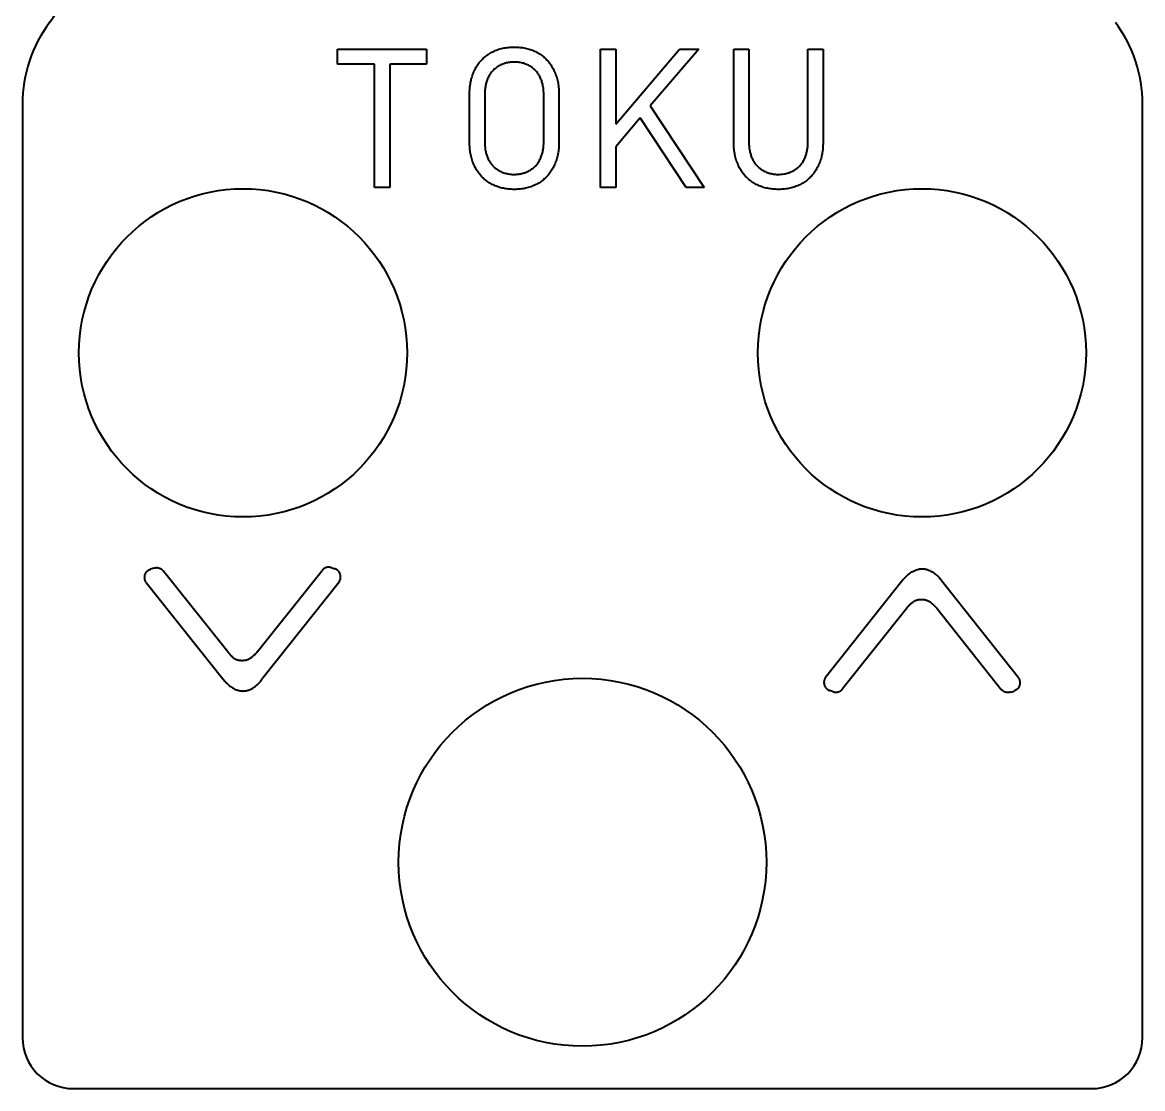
# Model space of a CAD drawing. Header units: millimetres. Extents: x 15 to 292, y 5 to 205.
# Drawn here: x 76.85 to 96.65, y 68.03 to 86.87 of the extents above; entities that cross this region are included whole.
import ezdxf

# ---------------------------------------------------------------- set-up
doc = ezdxf.new("R2010")
doc.units = ezdxf.units.MM
doc.layers.add('Geometries', color=7, linetype='Continuous')

msp = doc.modelspace()

# ---------------------------------------------------------------- linework, layer by layer
at = {"layer": 'Geometries', "linetype": 'Continuous', "lineweight": 40}
for p, q in [((82.419, 86.138), (82.419, 86.403)), ((82.419, 86.403), (83.995, 86.403)), ((83.995, 86.403), (83.995, 86.138)), ((85.11, 86.326), (85.129, 86.337)), ((85.129, 86.337), (85.147, 86.347)), ((85.147, 86.347), (85.166, 86.356)), ((85.166, 86.356), (85.187, 86.366)), ((85.187, 86.366), (85.208, 86.375)), ((85.208, 86.375), (85.23, 86.384)), ((85.23, 86.384), (85.252, 86.392)), ((85.252, 86.392), (85.274, 86.399)), ((85.274, 86.399), (85.296, 86.406)), ((85.296, 86.406), (85.319, 86.412)), ((85.319, 86.412), (85.342, 86.417)), ((85.342, 86.417), (85.365, 86.422)), ((85.365, 86.422), (85.389, 86.426)), ((85.389, 86.426), (85.414, 86.43)), ((85.414, 86.43), (85.44, 86.433)), ((85.44, 86.433), (85.466, 86.435)), ((85.466, 86.435), (85.492, 86.437)), ((85.492, 86.437), (85.518, 86.438)), ((85.518, 86.438), (85.544, 86.438)), ((85.544, 86.438), (85.569, 86.438)), ((85.569, 86.438), (85.594, 86.437)), ((85.594, 86.437), (85.619, 86.436)), ((85.619, 86.436), (85.644, 86.433)), ((85.644, 86.433), (85.667, 86.431)), ((85.667, 86.431), (85.69, 86.428)), ((85.69, 86.428), (85.713, 86.424)), ((85.713, 86.424), (85.736, 86.419)), ((85.736, 86.419), (85.759, 86.414)), ((85.759, 86.414), (85.782, 86.408)), ((85.782, 86.408), (85.805, 86.402)), ((85.805, 86.402), (85.827, 86.395)), ((85.827, 86.395), (85.846, 86.388)), ((85.846, 86.388), (85.864, 86.381)), ((85.864, 86.381), (85.883, 86.374)), ((85.883, 86.374), (85.901, 86.366)), ((85.901, 86.366), (85.919, 86.358)), ((85.919, 86.358), (85.936, 86.349)), ((85.936, 86.349), (85.953, 86.34)), ((85.953, 86.34), (85.969, 86.33)), ((85.969, 86.33), (85.986, 86.32)), ((87.068, 83.958), (87.068, 86.403)), ((87.068, 86.403), (87.337, 86.403)), ((87.337, 85.076), (88.465, 86.403)), ((87.337, 86.403), (87.337, 85.076)), ((88.808, 86.403), (87.948, 85.397)), ((88.465, 86.403), (88.808, 86.403)), ((89.423, 84.751), (89.423, 86.403)), ((89.423, 86.403), (89.692, 86.403)), ((89.692, 86.403), (89.692, 84.751)), ((90.733, 84.751), (90.733, 86.403)), ((90.733, 86.403), (91.002, 86.403)), ((91.002, 86.403), (91.002, 84.751)), ((83.073, 86.138), (82.419, 86.138)), ((83.073, 83.958), (83.073, 86.138)), ((83.342, 86.138), (83.342, 83.958)), ((83.995, 86.138), (83.342, 86.138)), ((84.9, 86.129), (84.913, 86.145)), ((84.913, 86.145), (84.926, 86.163)), ((84.926, 86.163), (84.94, 86.18)), ((84.94, 86.18), (84.954, 86.196)), ((84.954, 86.196), (84.969, 86.212)), ((84.969, 86.212), (84.983, 86.227)), ((84.983, 86.227), (84.997, 86.241)), ((84.997, 86.241), (85.012, 86.254)), ((85.012, 86.254), (85.028, 86.267)), ((85.028, 86.267), (85.043, 86.28)), ((85.043, 86.28), (85.059, 86.292)), ((85.059, 86.292), (85.076, 86.303)), ((85.076, 86.303), (85.092, 86.315)), ((85.092, 86.315), (85.11, 86.326)), ((85.34, 86.137), (85.322, 86.13)), ((85.357, 86.143), (85.34, 86.137)), ((85.374, 86.149), (85.357, 86.143)), ((85.391, 86.154), (85.374, 86.149)), ((85.409, 86.158), (85.391, 86.154)), ((85.426, 86.162), (85.409, 86.158)), ((85.444, 86.165), (85.426, 86.162)), ((85.464, 86.168), (85.444, 86.165)), ((85.483, 86.17), (85.464, 86.168)), ((85.504, 86.172), (85.483, 86.17)), ((85.524, 86.173), (85.504, 86.172)), ((85.544, 86.173), (85.524, 86.173)), ((85.561, 86.173), (85.544, 86.173)), ((85.578, 86.172), (85.561, 86.173)), ((85.596, 86.171), (85.578, 86.172)), ((85.613, 86.169), (85.596, 86.171)), ((85.63, 86.167), (85.613, 86.169)), ((85.65, 86.164), (85.63, 86.167)), ((85.669, 86.16), (85.65, 86.164)), ((85.688, 86.156), (85.669, 86.16)), ((85.707, 86.151), (85.688, 86.156)), ((85.725, 86.145), (85.707, 86.151)), ((85.744, 86.138), (85.725, 86.145)), ((85.761, 86.131), (85.744, 86.138)), ((85.779, 86.124), (85.761, 86.131)), ((85.986, 86.32), (86.002, 86.31)), ((86.002, 86.31), (86.018, 86.299)), ((86.018, 86.299), (86.033, 86.288)), ((86.033, 86.288), (86.049, 86.276)), ((86.049, 86.276), (86.064, 86.263)), ((86.064, 86.263), (86.079, 86.25)), ((86.079, 86.25), (86.094, 86.236)), ((86.094, 86.236), (86.109, 86.222)), ((86.109, 86.222), (86.122, 86.208)), ((86.122, 86.208), (86.135, 86.194)), ((86.135, 86.194), (86.148, 86.18)), ((86.148, 86.18), (86.16, 86.165)), ((86.16, 86.165), (86.172, 86.15)), ((86.172, 86.15), (86.183, 86.134)), ((86.183, 86.134), (86.194, 86.118)), ((84.797, 85.915), (84.805, 85.937)), ((84.805, 85.937), (84.812, 85.959)), ((84.812, 85.959), (84.821, 85.98)), ((84.821, 85.98), (84.83, 86.002)), ((84.83, 86.002), (84.838, 86.021)), ((84.838, 86.021), (84.848, 86.039)), ((84.848, 86.039), (84.857, 86.058)), ((84.857, 86.058), (84.867, 86.076)), ((84.867, 86.076), (84.878, 86.094)), ((84.878, 86.094), (84.889, 86.111)), ((84.889, 86.111), (84.9, 86.129)), ((85.108, 85.946), (85.098, 85.93)), ((85.118, 85.962), (85.108, 85.946)), ((85.129, 85.978), (85.118, 85.962)), ((85.141, 85.993), (85.129, 85.978)), ((85.152, 86.006), (85.141, 85.993)), ((85.164, 86.02), (85.152, 86.006)), ((85.177, 86.032), (85.164, 86.02)), ((85.189, 86.045), (85.177, 86.032)), ((85.203, 86.056), (85.189, 86.045)), ((85.216, 86.067), (85.203, 86.056)), ((85.23, 86.078), (85.216, 86.067)), ((85.244, 86.087), (85.23, 86.078)), ((85.258, 86.097), (85.244, 86.087)), ((85.273, 86.105), (85.258, 86.097)), ((85.289, 86.114), (85.273, 86.105)), ((85.306, 86.122), (85.289, 86.114)), ((85.322, 86.13), (85.306, 86.122)), ((85.794, 86.117), (85.779, 86.124)), ((85.808, 86.109), (85.794, 86.117)), ((85.822, 86.101), (85.808, 86.109)), ((85.836, 86.093), (85.822, 86.101)), ((85.849, 86.084), (85.836, 86.093)), ((85.862, 86.074), (85.849, 86.084)), ((85.874, 86.065), (85.862, 86.074)), ((85.886, 86.055), (85.874, 86.065)), ((85.898, 86.044), (85.886, 86.055)), ((85.91, 86.034), (85.898, 86.044)), ((85.921, 86.022), (85.91, 86.034)), ((85.932, 86.01), (85.921, 86.022)), ((85.942, 85.998), (85.932, 86.01)), ((85.952, 85.985), (85.942, 85.998)), ((85.962, 85.972), (85.952, 85.985)), ((85.971, 85.959), (85.962, 85.972)), ((85.979, 85.946), (85.971, 85.959)), ((85.987, 85.933), (85.979, 85.946)), ((86.194, 86.118), (86.204, 86.102)), ((86.204, 86.102), (86.215, 86.085)), ((86.215, 86.085), (86.225, 86.067)), ((86.225, 86.067), (86.235, 86.05)), ((86.235, 86.05), (86.244, 86.032)), ((86.244, 86.032), (86.254, 86.01)), ((86.254, 86.01), (86.263, 85.988)), ((86.263, 85.988), (86.272, 85.966)), ((86.272, 85.966), (86.28, 85.944)), ((86.28, 85.944), (86.288, 85.921)), ((84.758, 85.71), (84.761, 85.737)), ((84.761, 85.737), (84.764, 85.764)), ((84.764, 85.764), (84.768, 85.79)), ((84.768, 85.79), (84.772, 85.811)), ((84.772, 85.811), (84.776, 85.83)), ((84.776, 85.83), (84.78, 85.85)), ((84.78, 85.85), (84.785, 85.87)), ((84.785, 85.87), (84.791, 85.893)), ((84.791, 85.893), (84.797, 85.915)), ((85.033, 85.738), (85.03, 85.72)), ((85.036, 85.756), (85.033, 85.738)), ((85.04, 85.774), (85.036, 85.756)), ((85.044, 85.791), (85.04, 85.774)), ((85.049, 85.808), (85.044, 85.791)), ((85.054, 85.825), (85.049, 85.808)), ((85.059, 85.842), (85.054, 85.825)), ((85.065, 85.859), (85.059, 85.842)), ((85.073, 85.877), (85.065, 85.859)), ((85.081, 85.895), (85.073, 85.877)), ((85.089, 85.912), (85.081, 85.895)), ((85.098, 85.93), (85.089, 85.912)), ((85.995, 85.919), (85.987, 85.933)), ((86.002, 85.905), (85.995, 85.919)), ((86.009, 85.889), (86.002, 85.905)), ((86.016, 85.873), (86.009, 85.889)), ((86.023, 85.857), (86.016, 85.873)), ((86.029, 85.84), (86.023, 85.857)), ((86.034, 85.824), (86.029, 85.84)), ((86.039, 85.808), (86.034, 85.824)), ((86.043, 85.792), (86.039, 85.808)), ((86.047, 85.776), (86.043, 85.792)), ((86.051, 85.754), (86.047, 85.776)), ((86.055, 85.732), (86.051, 85.754)), ((86.288, 85.921), (86.295, 85.898)), ((86.295, 85.898), (86.301, 85.875)), ((86.301, 85.875), (86.307, 85.851)), ((86.307, 85.851), (86.312, 85.827)), ((86.312, 85.827), (86.317, 85.803)), ((86.317, 85.803), (86.321, 85.78)), ((86.321, 85.78), (86.324, 85.756)), ((86.324, 85.756), (86.327, 85.732)), ((84.754, 85.635), (84.755, 85.66)), ((84.754, 85.61), (84.754, 85.635)), ((84.754, 84.751), (84.754, 85.61)), ((84.755, 85.66), (84.756, 85.685)), ((84.756, 85.685), (84.758, 85.71)), ((85.024, 85.659), (85.023, 85.635)), ((85.023, 85.635), (85.023, 85.61)), ((85.023, 85.61), (85.023, 84.751)), ((85.026, 85.684), (85.024, 85.659)), ((85.028, 85.702), (85.026, 85.684)), ((85.03, 85.72), (85.028, 85.702)), ((86.058, 85.71), (86.055, 85.732)), ((86.06, 85.69), (86.058, 85.71)), ((86.062, 85.67), (86.06, 85.69)), ((86.063, 85.65), (86.062, 85.67)), ((86.064, 85.63), (86.063, 85.65)), ((86.064, 85.61), (86.064, 85.63)), ((86.064, 84.751), (86.064, 85.61)), ((86.327, 85.732), (86.329, 85.708)), ((86.329, 85.708), (86.331, 85.683)), ((86.331, 85.683), (86.332, 85.659)), ((86.332, 85.659), (86.333, 85.635)), ((86.333, 85.635), (86.333, 85.61)), ((86.333, 85.61), (86.333, 84.751)), ((76.85, 85.434), (76.85, 68.933)), ((87.948, 85.397), (88.898, 83.958)), ((96.65, 68.933), (96.65, 85.434)), ((87.77, 85.188), (87.337, 84.677)), ((88.581, 83.958), (87.77, 85.188)), ((84.754, 84.727), (84.754, 84.751)), ((85.023, 84.751), (85.023, 84.731)), ((86.064, 84.726), (86.064, 84.751)), ((86.333, 84.751), (86.333, 84.726)), ((89.423, 84.727), (89.423, 84.751)), ((89.692, 84.751), (89.692, 84.731)), ((90.733, 84.726), (90.733, 84.751)), ((91.002, 84.751), (91.002, 84.726)), ((84.755, 84.702), (84.754, 84.727)), ((84.756, 84.678), (84.755, 84.702)), ((84.758, 84.654), (84.756, 84.678)), ((84.76, 84.63), (84.758, 84.654)), ((84.763, 84.606), (84.76, 84.63)), ((84.767, 84.582), (84.763, 84.606)), ((84.77, 84.558), (84.767, 84.582)), ((84.775, 84.534), (84.77, 84.558)), ((85.023, 84.731), (85.024, 84.711)), ((85.024, 84.711), (85.025, 84.691)), ((85.025, 84.691), (85.027, 84.671)), ((85.027, 84.671), (85.029, 84.651)), ((85.029, 84.651), (85.032, 84.629)), ((85.032, 84.629), (85.036, 84.607)), ((85.036, 84.607), (85.04, 84.585)), ((85.04, 84.585), (85.044, 84.569)), ((85.044, 84.569), (85.049, 84.553)), ((85.049, 84.553), (85.053, 84.537)), ((86.034, 84.536), (86.039, 84.553)), ((86.039, 84.553), (86.043, 84.57)), ((86.043, 84.57), (86.047, 84.588)), ((86.047, 84.588), (86.051, 84.605)), ((86.051, 84.605), (86.054, 84.623)), ((86.054, 84.623), (86.057, 84.641)), ((86.057, 84.641), (86.059, 84.659)), ((86.059, 84.659), (86.061, 84.677)), ((86.061, 84.677), (86.063, 84.702)), ((86.063, 84.702), (86.064, 84.726)), ((86.316, 84.551), (86.312, 84.531)), ((86.319, 84.571), (86.316, 84.551)), ((86.323, 84.597), (86.319, 84.571)), ((86.326, 84.624), (86.323, 84.597)), ((86.329, 84.651), (86.326, 84.624)), ((86.331, 84.676), (86.329, 84.651)), ((86.332, 84.701), (86.331, 84.676)), ((86.333, 84.726), (86.332, 84.701)), ((87.337, 84.677), (87.337, 83.958)), ((89.424, 84.702), (89.423, 84.727)), ((89.425, 84.678), (89.424, 84.702)), ((89.427, 84.654), (89.425, 84.678)), ((89.43, 84.63), (89.427, 84.654)), ((89.432, 84.606), (89.43, 84.63)), ((89.436, 84.582), (89.432, 84.606)), ((89.44, 84.558), (89.436, 84.582)), ((89.444, 84.534), (89.44, 84.558)), ((89.692, 84.731), (89.693, 84.711)), ((89.693, 84.711), (89.694, 84.691)), ((89.694, 84.691), (89.696, 84.671)), ((89.696, 84.671), (89.698, 84.651)), ((89.698, 84.651), (89.701, 84.629)), ((89.701, 84.629), (89.705, 84.607)), ((89.705, 84.607), (89.71, 84.585)), ((89.71, 84.585), (89.714, 84.569)), ((89.714, 84.569), (89.718, 84.553)), ((89.718, 84.553), (89.723, 84.537)), ((90.703, 84.536), (90.708, 84.553)), ((90.708, 84.553), (90.712, 84.57)), ((90.712, 84.57), (90.717, 84.588)), ((90.717, 84.588), (90.72, 84.605)), ((90.72, 84.605), (90.723, 84.623)), ((90.723, 84.623), (90.726, 84.641)), ((90.726, 84.641), (90.728, 84.659)), ((90.728, 84.659), (90.73, 84.677)), ((90.73, 84.677), (90.732, 84.702)), ((90.732, 84.702), (90.733, 84.726)), ((90.985, 84.551), (90.981, 84.531)), ((90.988, 84.571), (90.985, 84.551)), ((90.992, 84.597), (90.988, 84.571)), ((90.996, 84.624), (90.992, 84.597)), ((90.998, 84.651), (90.996, 84.624)), ((91, 84.676), (90.998, 84.651)), ((91.001, 84.701), (91, 84.676)), ((91.002, 84.726), (91.001, 84.701)), ((84.78, 84.51), (84.775, 84.534)), ((84.786, 84.487), (84.78, 84.51)), ((84.792, 84.463), (84.786, 84.487)), ((84.799, 84.44), (84.792, 84.463)), ((84.807, 84.417), (84.799, 84.44)), ((84.815, 84.395), (84.807, 84.417)), ((84.824, 84.373), (84.815, 84.395)), ((84.834, 84.351), (84.824, 84.373)), ((84.844, 84.33), (84.834, 84.351)), ((85.053, 84.537), (85.059, 84.521)), ((85.059, 84.521), (85.064, 84.504)), ((85.064, 84.504), (85.071, 84.488)), ((85.071, 84.488), (85.078, 84.472)), ((85.078, 84.472), (85.085, 84.456)), ((85.085, 84.456), (85.093, 84.442)), ((85.093, 84.442), (85.1, 84.429)), ((85.1, 84.429), (85.108, 84.415)), ((85.108, 84.415), (85.117, 84.402)), ((85.117, 84.402), (85.126, 84.389)), ((85.126, 84.389), (85.135, 84.376)), ((85.135, 84.376), (85.145, 84.363)), ((85.145, 84.363), (85.156, 84.351)), ((85.156, 84.351), (85.166, 84.339)), ((85.923, 84.342), (85.935, 84.355)), ((85.935, 84.355), (85.946, 84.368)), ((85.946, 84.368), (85.958, 84.384)), ((85.958, 84.384), (85.969, 84.399)), ((85.969, 84.399), (85.979, 84.415)), ((85.979, 84.415), (85.989, 84.432)), ((85.989, 84.432), (85.998, 84.449)), ((85.998, 84.449), (86.007, 84.466)), ((86.007, 84.466), (86.015, 84.484)), ((86.015, 84.484), (86.022, 84.502)), ((86.022, 84.502), (86.028, 84.519)), ((86.028, 84.519), (86.034, 84.536)), ((86.257, 84.359), (86.249, 84.34)), ((86.266, 84.381), (86.257, 84.359)), ((86.275, 84.402), (86.266, 84.381)), ((86.283, 84.424), (86.275, 84.402)), ((86.29, 84.446), (86.283, 84.424)), ((86.296, 84.469), (86.29, 84.446)), ((86.302, 84.491), (86.296, 84.469)), ((86.307, 84.511), (86.302, 84.491)), ((86.312, 84.531), (86.307, 84.511)), ((89.449, 84.51), (89.444, 84.534)), ((89.455, 84.487), (89.449, 84.51)), ((89.462, 84.463), (89.455, 84.487)), ((89.469, 84.44), (89.462, 84.463)), ((89.476, 84.417), (89.469, 84.44)), ((89.484, 84.395), (89.476, 84.417)), ((89.493, 84.373), (89.484, 84.395)), ((89.503, 84.351), (89.493, 84.373)), ((89.513, 84.33), (89.503, 84.351)), ((89.723, 84.537), (89.728, 84.521)), ((89.728, 84.521), (89.734, 84.504)), ((89.734, 84.504), (89.74, 84.488)), ((89.74, 84.488), (89.747, 84.472)), ((89.747, 84.472), (89.755, 84.456)), ((89.755, 84.456), (89.762, 84.442)), ((89.762, 84.442), (89.769, 84.429)), ((89.769, 84.429), (89.777, 84.415)), ((89.777, 84.415), (89.786, 84.402)), ((89.786, 84.402), (89.795, 84.389)), ((89.795, 84.389), (89.804, 84.376)), ((89.804, 84.376), (89.814, 84.363)), ((89.814, 84.363), (89.825, 84.351)), ((89.825, 84.351), (89.836, 84.339)), ((90.592, 84.342), (90.604, 84.355)), ((90.604, 84.355), (90.615, 84.368)), ((90.615, 84.368), (90.627, 84.384)), ((90.627, 84.384), (90.638, 84.399)), ((90.638, 84.399), (90.648, 84.415)), ((90.648, 84.415), (90.658, 84.432)), ((90.658, 84.432), (90.667, 84.449)), ((90.667, 84.449), (90.676, 84.466)), ((90.676, 84.466), (90.684, 84.484)), ((90.684, 84.484), (90.691, 84.502)), ((90.691, 84.502), (90.697, 84.519)), ((90.697, 84.519), (90.703, 84.536)), ((90.927, 84.359), (90.918, 84.34)), ((90.936, 84.381), (90.927, 84.359)), ((90.944, 84.402), (90.936, 84.381)), ((90.952, 84.424), (90.944, 84.402)), ((90.959, 84.446), (90.952, 84.424)), ((90.966, 84.469), (90.959, 84.446)), ((90.972, 84.491), (90.966, 84.469)), ((90.976, 84.511), (90.972, 84.491)), ((90.981, 84.531), (90.976, 84.511)), ((84.853, 84.312), (84.844, 84.33)), ((84.862, 84.294), (84.853, 84.312)), ((84.872, 84.276), (84.862, 84.294)), ((84.883, 84.259), (84.872, 84.276)), ((84.893, 84.243), (84.883, 84.259)), ((84.904, 84.227), (84.893, 84.243)), ((84.916, 84.212), (84.904, 84.227)), ((84.927, 84.196), (84.916, 84.212)), ((84.94, 84.181), (84.927, 84.196)), ((84.952, 84.167), (84.94, 84.181)), ((84.965, 84.153), (84.952, 84.167)), ((84.979, 84.139), (84.965, 84.153)), ((85.166, 84.339), (85.178, 84.328)), ((85.178, 84.328), (85.189, 84.317)), ((85.189, 84.317), (85.201, 84.306)), ((85.201, 84.306), (85.213, 84.296)), ((85.213, 84.296), (85.225, 84.287)), ((85.225, 84.287), (85.238, 84.278)), ((85.238, 84.278), (85.252, 84.269)), ((85.252, 84.269), (85.265, 84.26)), ((85.265, 84.26), (85.279, 84.252)), ((85.279, 84.252), (85.294, 84.245)), ((85.294, 84.245), (85.308, 84.238)), ((85.308, 84.238), (85.326, 84.23)), ((85.326, 84.23), (85.344, 84.223)), ((85.344, 84.223), (85.362, 84.216)), ((85.362, 84.216), (85.38, 84.211)), ((85.38, 84.211), (85.399, 84.206)), ((85.399, 84.206), (85.418, 84.201)), ((85.418, 84.201), (85.438, 84.197)), ((85.438, 84.197), (85.457, 84.194)), ((85.457, 84.194), (85.474, 84.192)), ((85.474, 84.192), (85.492, 84.19)), ((85.492, 84.19), (85.509, 84.189)), ((85.509, 84.189), (85.526, 84.189)), ((85.526, 84.189), (85.544, 84.188)), ((85.544, 84.188), (85.564, 84.189)), ((85.564, 84.189), (85.584, 84.19)), ((85.584, 84.19), (85.604, 84.191)), ((85.604, 84.191), (85.624, 84.193)), ((85.624, 84.193), (85.644, 84.196)), ((85.644, 84.196), (85.661, 84.2)), ((85.661, 84.2), (85.679, 84.203)), ((85.679, 84.203), (85.696, 84.208)), ((85.696, 84.208), (85.713, 84.213)), ((85.713, 84.213), (85.73, 84.218)), ((85.73, 84.218), (85.748, 84.224)), ((85.748, 84.224), (85.765, 84.231)), ((85.765, 84.231), (85.782, 84.239)), ((85.782, 84.239), (85.798, 84.247)), ((85.798, 84.247), (85.814, 84.256)), ((85.814, 84.256), (85.829, 84.264)), ((85.829, 84.264), (85.844, 84.274)), ((85.844, 84.274), (85.858, 84.284)), ((85.858, 84.284), (85.871, 84.294)), ((85.871, 84.294), (85.885, 84.305)), ((85.885, 84.305), (85.898, 84.316)), ((85.898, 84.316), (85.911, 84.329)), ((85.911, 84.329), (85.923, 84.342)), ((86.133, 84.165), (86.119, 84.149)), ((86.148, 84.181), (86.133, 84.165)), ((86.161, 84.198), (86.148, 84.181)), ((86.175, 84.216), (86.161, 84.198)), ((86.187, 84.233), (86.175, 84.216)), ((86.198, 84.25), (86.187, 84.233)), ((86.21, 84.267), (86.198, 84.25)), ((86.22, 84.285), (86.21, 84.267)), ((86.23, 84.303), (86.22, 84.285)), ((86.24, 84.322), (86.23, 84.303)), ((86.249, 84.34), (86.24, 84.322)), ((89.522, 84.312), (89.513, 84.33)), ((89.532, 84.294), (89.522, 84.312)), ((89.542, 84.276), (89.532, 84.294)), ((89.552, 84.259), (89.542, 84.276)), ((89.563, 84.243), (89.552, 84.259)), ((89.574, 84.227), (89.563, 84.243)), ((89.585, 84.212), (89.574, 84.227)), ((89.597, 84.196), (89.585, 84.212)), ((89.609, 84.181), (89.597, 84.196)), ((89.621, 84.167), (89.609, 84.181)), ((89.634, 84.153), (89.621, 84.167)), ((89.648, 84.139), (89.634, 84.153)), ((89.836, 84.339), (89.847, 84.328)), ((89.847, 84.328), (89.858, 84.317)), ((89.858, 84.317), (89.87, 84.306)), ((89.87, 84.306), (89.882, 84.296)), ((89.882, 84.296), (89.895, 84.287)), ((89.895, 84.287), (89.907, 84.278)), ((89.907, 84.278), (89.921, 84.269)), ((89.921, 84.269), (89.935, 84.26)), ((89.935, 84.26), (89.949, 84.252)), ((89.949, 84.252), (89.963, 84.245)), ((89.963, 84.245), (89.977, 84.238)), ((89.977, 84.238), (89.995, 84.23)), ((89.995, 84.23), (90.013, 84.223)), ((90.013, 84.223), (90.031, 84.216)), ((90.031, 84.216), (90.05, 84.211)), ((90.05, 84.211), (90.068, 84.206)), ((90.068, 84.206), (90.088, 84.201)), ((90.088, 84.201), (90.107, 84.197)), ((90.107, 84.197), (90.126, 84.194)), ((90.126, 84.194), (90.144, 84.192)), ((90.144, 84.192), (90.161, 84.19)), ((90.161, 84.19), (90.178, 84.189)), ((90.178, 84.189), (90.196, 84.189)), ((90.196, 84.189), (90.213, 84.188)), ((90.213, 84.188), (90.233, 84.189)), ((90.233, 84.189), (90.253, 84.19)), ((90.253, 84.19), (90.273, 84.191)), ((90.273, 84.191), (90.293, 84.193)), ((90.293, 84.193), (90.313, 84.196)), ((90.313, 84.196), (90.33, 84.2)), ((90.33, 84.2), (90.348, 84.203)), ((90.348, 84.203), (90.365, 84.208)), ((90.365, 84.208), (90.383, 84.213)), ((90.383, 84.213), (90.4, 84.218)), ((90.4, 84.218), (90.417, 84.224)), ((90.417, 84.224), (90.434, 84.231)), ((90.434, 84.231), (90.451, 84.239)), ((90.451, 84.239), (90.467, 84.247)), ((90.467, 84.247), (90.484, 84.256)), ((90.484, 84.256), (90.498, 84.264)), ((90.498, 84.264), (90.513, 84.274)), ((90.513, 84.274), (90.527, 84.284)), ((90.527, 84.284), (90.54, 84.294)), ((90.54, 84.294), (90.554, 84.305)), ((90.554, 84.305), (90.567, 84.316)), ((90.567, 84.316), (90.58, 84.329)), ((90.58, 84.329), (90.592, 84.342)), ((90.803, 84.165), (90.788, 84.149)), ((90.817, 84.181), (90.803, 84.165)), ((90.831, 84.198), (90.817, 84.181)), ((90.844, 84.216), (90.831, 84.198)), ((90.856, 84.233), (90.844, 84.216)), ((90.868, 84.25), (90.856, 84.233)), ((90.879, 84.267), (90.868, 84.25)), ((90.889, 84.285), (90.879, 84.267)), ((90.899, 84.303), (90.889, 84.285)), ((90.909, 84.322), (90.899, 84.303)), ((90.918, 84.34), (90.909, 84.322)), ((83.342, 83.958), (83.073, 83.958)), ((84.993, 84.125), (84.979, 84.139)), ((85.008, 84.111), (84.993, 84.125)), ((85.023, 84.098), (85.008, 84.111)), ((85.039, 84.085), (85.023, 84.098)), ((85.054, 84.073), (85.039, 84.085)), ((85.069, 84.062), (85.054, 84.073)), ((85.085, 84.051), (85.069, 84.062)), ((85.101, 84.041), (85.085, 84.051)), ((85.118, 84.031), (85.101, 84.041)), ((85.135, 84.021), (85.118, 84.031)), ((85.152, 84.012), (85.135, 84.021)), ((85.169, 84.004), (85.152, 84.012)), ((85.187, 83.995), (85.169, 84.004)), ((85.205, 83.987), (85.187, 83.995)), ((85.223, 83.98), (85.205, 83.987)), ((85.242, 83.973), (85.223, 83.98)), ((85.26, 83.966), (85.242, 83.973)), ((85.283, 83.959), (85.26, 83.966)), ((85.305, 83.953), (85.283, 83.959)), ((85.791, 83.955), (85.768, 83.949)), ((85.814, 83.962), (85.791, 83.955)), ((85.836, 83.969), (85.814, 83.962)), ((85.857, 83.977), (85.836, 83.969)), ((85.879, 83.986), (85.857, 83.977)), ((85.9, 83.995), (85.879, 83.986)), ((85.921, 84.005), (85.9, 83.995)), ((85.94, 84.014), (85.921, 84.005)), ((85.959, 84.025), (85.94, 84.014)), ((85.977, 84.035), (85.959, 84.025)), ((85.995, 84.047), (85.977, 84.035)), ((86.012, 84.058), (85.995, 84.047)), ((86.028, 84.069), (86.012, 84.058)), ((86.044, 84.082), (86.028, 84.069)), ((86.06, 84.094), (86.044, 84.082)), ((86.075, 84.107), (86.06, 84.094)), ((86.09, 84.121), (86.075, 84.107)), ((86.104, 84.135), (86.09, 84.121)), ((86.119, 84.149), (86.104, 84.135)), ((87.337, 83.958), (87.068, 83.958)), ((88.898, 83.958), (88.581, 83.958)), ((89.662, 84.125), (89.648, 84.139)), ((89.677, 84.111), (89.662, 84.125)), ((89.692, 84.098), (89.677, 84.111)), ((89.708, 84.085), (89.692, 84.098)), ((89.723, 84.073), (89.708, 84.085)), ((89.739, 84.062), (89.723, 84.073)), ((89.755, 84.051), (89.739, 84.062)), ((89.771, 84.041), (89.755, 84.051)), ((89.787, 84.031), (89.771, 84.041)), ((89.804, 84.021), (89.787, 84.031)), ((89.821, 84.012), (89.804, 84.021)), ((89.838, 84.004), (89.821, 84.012)), ((89.856, 83.995), (89.838, 84.004)), ((89.874, 83.987), (89.856, 83.995)), ((89.892, 83.98), (89.874, 83.987)), ((89.911, 83.973), (89.892, 83.98)), ((89.929, 83.966), (89.911, 83.973)), ((89.952, 83.959), (89.929, 83.966)), ((89.974, 83.953), (89.952, 83.959)), ((90.46, 83.955), (90.437, 83.949)), ((90.483, 83.962), (90.46, 83.955)), ((90.505, 83.969), (90.483, 83.962)), ((90.527, 83.977), (90.505, 83.969)), ((90.548, 83.986), (90.527, 83.977)), ((90.569, 83.995), (90.548, 83.986)), ((90.59, 84.005), (90.569, 83.995)), ((90.609, 84.014), (90.59, 84.005)), ((90.628, 84.025), (90.609, 84.014)), ((90.646, 84.035), (90.628, 84.025)), ((90.664, 84.047), (90.646, 84.035)), ((90.681, 84.058), (90.664, 84.047)), ((90.697, 84.069), (90.681, 84.058)), ((90.713, 84.082), (90.697, 84.069)), ((90.729, 84.094), (90.713, 84.082)), ((90.744, 84.107), (90.729, 84.094)), ((90.759, 84.121), (90.744, 84.107)), ((90.774, 84.135), (90.759, 84.121)), ((90.788, 84.149), (90.774, 84.135)), ((85.328, 83.947), (85.305, 83.953)), ((85.351, 83.942), (85.328, 83.947)), ((85.374, 83.938), (85.351, 83.942)), ((85.397, 83.934), (85.374, 83.938)), ((85.42, 83.93), (85.397, 83.934)), ((85.444, 83.928), (85.42, 83.93)), ((85.469, 83.926), (85.444, 83.928)), ((85.494, 83.924), (85.469, 83.926)), ((85.519, 83.923), (85.494, 83.924)), ((85.544, 83.923), (85.519, 83.923)), ((85.57, 83.923), (85.544, 83.923)), ((85.596, 83.924), (85.57, 83.923)), ((85.621, 83.926), (85.596, 83.924)), ((85.647, 83.928), (85.621, 83.926)), ((85.673, 83.931), (85.647, 83.928)), ((85.699, 83.935), (85.673, 83.931)), ((85.722, 83.939), (85.699, 83.935)), ((85.745, 83.944), (85.722, 83.939)), ((85.768, 83.949), (85.745, 83.944)), ((89.997, 83.947), (89.974, 83.953)), ((90.02, 83.942), (89.997, 83.947)), ((90.043, 83.938), (90.02, 83.942)), ((90.066, 83.934), (90.043, 83.938)), ((90.09, 83.93), (90.066, 83.934)), ((90.113, 83.928), (90.09, 83.93)), ((90.138, 83.926), (90.113, 83.928)), ((90.163, 83.924), (90.138, 83.926)), ((90.188, 83.923), (90.163, 83.924)), ((90.213, 83.923), (90.188, 83.923)), ((90.239, 83.923), (90.213, 83.923)), ((90.265, 83.924), (90.239, 83.923)), ((90.291, 83.926), (90.265, 83.924)), ((90.316, 83.928), (90.291, 83.926)), ((90.342, 83.931), (90.316, 83.928)), ((90.368, 83.935), (90.342, 83.931)), ((90.391, 83.939), (90.368, 83.935)), ((90.414, 83.944), (90.391, 83.939)), ((90.437, 83.949), (90.414, 83.944)), ((79.176, 77.232), (79.115, 77.213)), ((82.309, 77.24), (82.37, 77.22)), ((80.479, 75.749), (79.34, 77.183)), ((81.006, 75.756), (82.146, 77.19)), ((79.039, 76.977), (80.39, 75.273)), ((82.446, 76.984), (81.096, 75.28)), ((91.047, 75.301), (92.397, 77.005)), ((94.454, 75.294), (93.103, 76.998)), ((92.486, 76.529), (91.347, 75.095)), ((93.014, 76.522), (94.153, 75.088)), ((91.183, 75.046), (91.122, 75.066)), ((94.317, 75.039), (94.378, 75.058)), ((77.75, 68.033), (95.75, 68.033))]:
    msp.add_line(p, q, dxfattribs=at)
at = {"layer": 'Geometries', "linetype": 'Continuous', "lineweight": 40, "flags": 128}
for points in [[(79.176, 77.232), (79.185, 77.235), (79.195, 77.237), (79.204, 77.238), (79.214, 77.239), (79.223, 77.24), (79.233, 77.239), (79.241, 77.238), (79.25, 77.237), (79.259, 77.235), (79.267, 77.233), (79.276, 77.23), (79.284, 77.226), (79.292, 77.222), (79.3, 77.218), (79.307, 77.213), (79.314, 77.208), (79.321, 77.202), (79.328, 77.196), (79.334, 77.19), (79.34, 77.183)], [(82.309, 77.24), (82.3, 77.242), (82.291, 77.244), (82.281, 77.246), (82.272, 77.247), (82.262, 77.247), (82.253, 77.246), (82.244, 77.246), (82.235, 77.244), (82.226, 77.242), (82.218, 77.24), (82.21, 77.237), (82.201, 77.234), (82.193, 77.23), (82.186, 77.225), (82.178, 77.221), (82.171, 77.215), (82.164, 77.21), (82.158, 77.204), (82.152, 77.197), (82.146, 77.19)], [(79.039, 76.977), (79.034, 76.985), (79.029, 76.993), (79.025, 77.001), (79.021, 77.01), (79.018, 77.019), (79.015, 77.027), (79.013, 77.037), (79.012, 77.047), (79.011, 77.057), (79.01, 77.067), (79.011, 77.077), (79.012, 77.087), (79.013, 77.098), (79.016, 77.108), (79.019, 77.118), (79.023, 77.128), (79.028, 77.138), (79.033, 77.148), (79.038, 77.156), (79.044, 77.164), (79.051, 77.171), (79.055, 77.176), (79.06, 77.18), (79.064, 77.184), (79.065, 77.185), (79.065, 77.185), (79.066, 77.186), (79.066, 77.186), (79.067, 77.186), (79.067, 77.187), (79.068, 77.187), (79.077, 77.194), (79.086, 77.199), (79.095, 77.204), (79.105, 77.209), (79.115, 77.213)], [(82.446, 76.984), (82.452, 76.992), (82.456, 77), (82.461, 77.009), (82.464, 77.017), (82.467, 77.026), (82.47, 77.035), (82.472, 77.044), (82.474, 77.054), (82.475, 77.064), (82.475, 77.074), (82.475, 77.084), (82.474, 77.094), (82.472, 77.105), (82.47, 77.115), (82.466, 77.126), (82.462, 77.136), (82.458, 77.146), (82.452, 77.155), (82.447, 77.163), (82.441, 77.171), (82.435, 77.178), (82.43, 77.183), (82.425, 77.188), (82.421, 77.192), (82.421, 77.192), (82.42, 77.192), (82.42, 77.193), (82.419, 77.193), (82.418, 77.194), (82.418, 77.194), (82.417, 77.195), (82.409, 77.201), (82.4, 77.207), (82.39, 77.212), (82.38, 77.216), (82.37, 77.22)], [(92.397, 77.005), (92.404, 77.013), (92.41, 77.021), (92.418, 77.029), (92.425, 77.038), (92.434, 77.046), (92.442, 77.055), (92.453, 77.066), (92.464, 77.077), (92.475, 77.088), (92.487, 77.099), (92.5, 77.11), (92.513, 77.121), (92.527, 77.132), (92.541, 77.143), (92.556, 77.153), (92.571, 77.162), (92.586, 77.172), (92.599, 77.178), (92.611, 77.185), (92.624, 77.191), (92.638, 77.196), (92.651, 77.201), (92.664, 77.205), (92.678, 77.209), (92.692, 77.212), (92.706, 77.215), (92.717, 77.217), (92.729, 77.218), (92.74, 77.218), (92.752, 77.219), (92.764, 77.218), (92.776, 77.218), (92.788, 77.217), (92.8, 77.215), (92.811, 77.213), (92.826, 77.21), (92.84, 77.206), (92.855, 77.202), (92.868, 77.197), (92.882, 77.191), (92.895, 77.186), (92.908, 77.179), (92.92, 77.173), (92.932, 77.166), (92.946, 77.157), (92.96, 77.148), (92.973, 77.138), (92.985, 77.128), (92.998, 77.118), (93.009, 77.108), (93.023, 77.095), (93.035, 77.082), (93.047, 77.069), (93.059, 77.057), (93.069, 77.044), (93.077, 77.034), (93.084, 77.025), (93.091, 77.016), (93.097, 77.007), (93.103, 76.998)], [(92.486, 76.529), (92.497, 76.541), (92.506, 76.552), (92.516, 76.563), (92.525, 76.573), (92.534, 76.583), (92.543, 76.592), (92.552, 76.6), (92.561, 76.609), (92.57, 76.617), (92.578, 76.624), (92.587, 76.631), (92.595, 76.637), (92.603, 76.642), (92.611, 76.647), (92.619, 76.652), (92.627, 76.656), (92.635, 76.66), (92.645, 76.664), (92.655, 76.667), (92.665, 76.67), (92.677, 76.672), (92.689, 76.674), (92.701, 76.676), (92.714, 76.676), (92.727, 76.677), (92.74, 76.677), (92.751, 76.677), (92.762, 76.676), (92.774, 76.676), (92.785, 76.675), (92.796, 76.674), (92.806, 76.672), (92.818, 76.669), (92.829, 76.665), (92.84, 76.661), (92.851, 76.656), (92.862, 76.651), (92.872, 76.645), (92.883, 76.639), (92.894, 76.632), (92.905, 76.624), (92.915, 76.616), (92.926, 76.608), (92.936, 76.599), (92.948, 76.588), (92.96, 76.577), (92.972, 76.565), (92.983, 76.554), (92.994, 76.543), (93.004, 76.532), (93.014, 76.522)], [(80.479, 75.749), (80.489, 75.737), (80.499, 75.726), (80.509, 75.715), (80.518, 75.705), (80.527, 75.695), (80.536, 75.686), (80.544, 75.678), (80.553, 75.669), (80.562, 75.661), (80.571, 75.654), (80.579, 75.647), (80.588, 75.641), (80.596, 75.636), (80.604, 75.631), (80.612, 75.626), (80.62, 75.622), (80.627, 75.618), (80.637, 75.614), (80.648, 75.611), (80.658, 75.608), (80.67, 75.606), (80.681, 75.604), (80.694, 75.603), (80.706, 75.602), (80.719, 75.601), (80.733, 75.601), (80.744, 75.601), (80.755, 75.602), (80.766, 75.602), (80.777, 75.603), (80.788, 75.604), (80.799, 75.606), (80.81, 75.609), (80.821, 75.613), (80.833, 75.617), (80.844, 75.622), (80.854, 75.627), (80.865, 75.633), (80.875, 75.639), (80.886, 75.646), (80.897, 75.654), (80.908, 75.662), (80.918, 75.67), (80.928, 75.679), (80.941, 75.69), (80.953, 75.701), (80.965, 75.713), (80.976, 75.724), (80.986, 75.735), (80.997, 75.746), (81.006, 75.756)], [(80.39, 75.273), (80.396, 75.265), (80.403, 75.257), (80.41, 75.249), (80.418, 75.24), (80.426, 75.232), (80.435, 75.223), (80.445, 75.212), (80.456, 75.201), (80.468, 75.19), (80.48, 75.179), (80.492, 75.168), (80.506, 75.157), (80.519, 75.146), (80.534, 75.136), (80.548, 75.125), (80.563, 75.116), (80.579, 75.107), (80.591, 75.1), (80.604, 75.093), (80.617, 75.088), (80.63, 75.082), (80.644, 75.077), (80.657, 75.073), (80.671, 75.069), (80.684, 75.066), (80.698, 75.063), (80.71, 75.062), (80.721, 75.06), (80.733, 75.06), (80.745, 75.059), (80.757, 75.06), (80.769, 75.06), (80.781, 75.062), (80.792, 75.063), (80.804, 75.065), (80.819, 75.068), (80.833, 75.072), (80.847, 75.076), (80.861, 75.081), (80.874, 75.087), (80.887, 75.092), (80.9, 75.099), (80.912, 75.105), (80.925, 75.112), (80.939, 75.121), (80.952, 75.13), (80.965, 75.14), (80.978, 75.15), (80.99, 75.16), (81.002, 75.17), (81.015, 75.183), (81.028, 75.196), (81.04, 75.209), (81.051, 75.221), (81.062, 75.234), (81.069, 75.244), (81.077, 75.253), (81.084, 75.263), (81.09, 75.272), (81.096, 75.28)], [(91.047, 75.301), (91.041, 75.293), (91.036, 75.285), (91.032, 75.277), (91.028, 75.268), (91.025, 75.259), (91.023, 75.251), (91.021, 75.242), (91.019, 75.232), (91.018, 75.221), (91.018, 75.211), (91.018, 75.201), (91.019, 75.191), (91.021, 75.181), (91.023, 75.17), (91.026, 75.16), (91.03, 75.15), (91.035, 75.14), (91.04, 75.13), (91.046, 75.122), (91.052, 75.114), (91.058, 75.107), (91.062, 75.102), (91.067, 75.098), (91.072, 75.094), (91.072, 75.093), (91.073, 75.093), (91.073, 75.092), (91.074, 75.092), (91.074, 75.092), (91.075, 75.091), (91.075, 75.091), (91.084, 75.084), (91.093, 75.079), (91.102, 75.074), (91.112, 75.069), (91.122, 75.066)], [(94.454, 75.294), (94.459, 75.286), (94.464, 75.278), (94.468, 75.269), (94.472, 75.261), (94.475, 75.252), (94.477, 75.243), (94.48, 75.234), (94.481, 75.224), (94.482, 75.214), (94.482, 75.204), (94.482, 75.194), (94.481, 75.184), (94.479, 75.173), (94.477, 75.163), (94.474, 75.152), (94.47, 75.142), (94.465, 75.133), (94.46, 75.123), (94.454, 75.115), (94.449, 75.107), (94.442, 75.1), (94.438, 75.095), (94.433, 75.09), (94.428, 75.086), (94.428, 75.086), (94.427, 75.086), (94.427, 75.085), (94.426, 75.085), (94.426, 75.084), (94.425, 75.084), (94.425, 75.084), (94.416, 75.077), (94.407, 75.071), (94.398, 75.066), (94.388, 75.062), (94.378, 75.058)], [(91.183, 75.046), (91.193, 75.043), (91.202, 75.041), (91.212, 75.04), (91.221, 75.039), (91.231, 75.039), (91.24, 75.039), (91.249, 75.04), (91.258, 75.041), (91.266, 75.043), (91.275, 75.046), (91.283, 75.048), (91.291, 75.052), (91.299, 75.056), (91.307, 75.06), (91.314, 75.065), (91.322, 75.07), (91.328, 75.076), (91.335, 75.082), (91.341, 75.088), (91.347, 75.095)], [(94.317, 75.039), (94.307, 75.036), (94.298, 75.034), (94.288, 75.032), (94.279, 75.031), (94.269, 75.031), (94.26, 75.032), (94.251, 75.033), (94.243, 75.034), (94.234, 75.036), (94.225, 75.038), (94.217, 75.041), (94.209, 75.045), (94.201, 75.048), (94.193, 75.053), (94.186, 75.058), (94.178, 75.063), (94.172, 75.068), (94.165, 75.075), (94.159, 75.081), (94.153, 75.088)]]:
    msp.add_lwpolyline(points, dxfattribs=at)
at = {"layer": 'Geometries', "linetype": 'Continuous', "lineweight": 40}
for centre, radius in [((80.75, 81.034), 2.9), ((92.75, 81.034), 2.9), ((86.75, 72.033), 3.25)]:
    msp.add_circle(centre, radius, dxfattribs=at)
for centre, radius, start, end in [((75.25, 88.434), 2.6, 323.1298, 0), ((79.25, 85.434), 2.4, 143.1299, 180), ((94.25, 85.434), 2.4, 0, 36.8701), ((77.75, 68.933), 0.9, 180, 270), ((95.75, 68.933), 0.9, 270, 0)]:
    msp.add_arc(centre, radius, start, end, dxfattribs=at)

doc.saveas('drawing.dxf')
